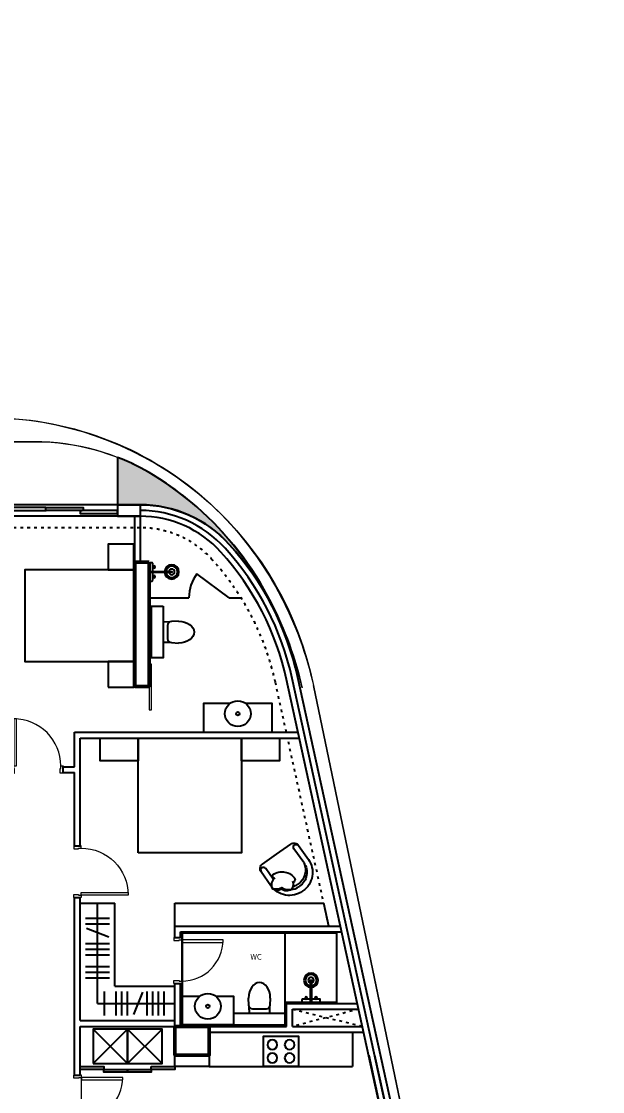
# Model space of a CAD drawing. Header units: millimetres. Extents: x -361681467 to 361175952, y -1292982 to 1550216.
# Drawn here: x -14741 to -4602, y 16833 to 35502 of the extents above; entities that cross this region are included whole.
import ezdxf

# ---------------------------------------------------------------- set-up
doc = ezdxf.new("R2010")
doc.units = ezdxf.units.MM
doc.header["$MEASUREMENT"] = 0
doc.linetypes.add('ACAD_ISO03W100', pattern=[30, 12, -18])
for name, color, linetype, lineweight in [('00_duong_QH', 7, 'Continuous', 9), ('A-DOOR', 1, 'Continuous', 9), ('AUDIT_I_220808132811-11', 7, 'Continuous', 9), ('KT-Net cot vach', 2, 'Continuous', 50)]:
    doc.layers.add(name, color=color, linetype=linetype, lineweight=lineweight)
for name, color, linetype in [('1VinaPVC-Text', 9, 'Continuous'), ('220403_HDN_Penthouse Plan$0$220207_HDN_HBA_PH_PM$0$A-_FURT-LOOSE_E_N', 8, 'Continuous'), ('220403_HDN_Penthouse Plan$0$220207_HDN_HBA_PH_PM$0$FURN', 8, 'Continuous'), ('A-_FURN----_E-_N', 251, 'Continuous'), ('A-_SANIEQPT_E-_N', 251, 'Continuous'), ('A-FURNITURE', 251, 'Continuous'), ('A-LANDSCAPE', 113, 'Continuous'), ('A-WALL-FNSH', 11, 'Continuous'), ('A-WINDOW', 60, 'Continuous'), ('IDEA - dim', 251, 'Continuous'), ('KC-Betong', 6, 'Continuous'), ('KT-Net manh', 139, 'Continuous')]:
    doc.layers.add(name, color=color, linetype=linetype)
doc.styles.add('Tahoma', font='tahoma.ttf')

# ---------------------------------------------------------------- blocks, each defined once
blk = doc.blocks.new('d900n')
for points in [[(20, -50), (20, -40), (65, -40), (65, 0), (-65, 0), (-65, -50)], [(885, -40), (65, -40), (65, -85), (885, -85)], [(20, -850), (20, -860), (65, -860), (65, -900), (-65, -900), (-65, -850)]]:
    blk.add_lwpolyline(points, close=True)
blk.add_arc((65, -40), 820, 270, 0)
blk = doc.blocks.new('d800')
blk.add_line((760, 70), (40, 70))
for points in [[(40, 790), (40, 70), (85, 70), (85, 790)], [(50, 25), (40, 25), (40, 70), (0, 70), (0, -70), (50, -70)], [(750, 25), (760, 25), (760, 70), (800, 70), (800, -70), (750, -70)]]:
    blk.add_lwpolyline(points, close=True)
blk.add_arc((40, 70), 720, 0, 90)
blk = doc.blocks.new('220126_HDN_HBA typical plan$0$210902_YS plan 330pm ver13$0$TOTO-WC-CW822J')
at = {"color": 0}
blk.add_lwpolyline([(-177.2072506700642, -119.1915361834399), (-175, 0), (175, 0), (177.2072506700642, -119.1915361836145)], dxfattribs=at)
blk.add_lwpolyline([(-190, -270), (-183.3947591906181, -144.5004246227618, -0.3908696114996718), (-115.4352058441145, -78.20653349565691), (-27.76706723973621, -75.77130742336158, -0.01388621073825284), (27.76706724101678, -75.77130742336158), (115.4352058439981, -78.20653349565691, -0.3908696114996718), (183.3947591905016, -144.5004246227618), (190, -270)], format="xyb", dxfattribs=at)
blk.add_ellipse((0, -270), major_axis=(0, -270), ratio=0.7037037037037037, start_param=4.71238898038469, end_param=7.853981633974483, dxfattribs=at)
blk = doc.blocks.new('A$C2A980E36')
at = {"ltscale": 0.5}
blk.add_lwpolyline([(-10, 0), (10, 0), (10, 400), (-10, 400)], close=True, dxfattribs=at)
blk.add_lwpolyline([(160, 60), (160, 30, -0.4142135623730916), (150, 20), (-150, 20, -0.4142135623730987), (-160, 30), (-160, 60.00000000000728, -0.414213562373095), (-150, 70.00000000000728), (150, 70, -0.4142135623730915)], format="xyb", close=True, dxfattribs=at)
for centre, radius in [((0, 400), 125), ((0, 400), 100), ((0, 400), 50), ((-85, 90.00000000000728), 20), ((85, 90), 20)]:
    blk.add_circle(centre, radius, dxfattribs=at)
blk = doc.blocks.new('*U112')
at = {"ltscale": 5}
blk.add_lwpolyline([(305, -530), (305, -1.13686837721616e-13), (-305, 0), (-305, -530)], close=True, dxfattribs=at)
for centre in [(-150, -150), (150, -150.0000000000001), (-150, -380), (150, -380)]:
    blk.add_circle(centre, 85, dxfattribs=at)
blk = doc.blocks.new('single sofa')
at = {"extrusion": (-2.100269637167507e-07, -3.287826411742076e-06, 0.999999999994573)}
for points, elevation in [([(-7625.145270933302, 20541.93557077794), (-7344.614769686743, 20432.18629855082, -0.4142135630271021), (-7288.620924125385, 20304.22571708282), (-7396.571027978765, 20028.29407656956, -0.4142135623801719), (-7908.413353818582, 19804.31869423771), (-7913.012214489976, 19806.11786262969), (-7917.611075159638, 19807.91703102638, -0.4142135623801719), (-8141.586457494162, 20319.75935686162), (-8033.636353738439, 20595.69099741649, -0.4142135630271021), (-7905.675772300436, 20651.68484301657), (-7625.145271038265, 20541.93557082206)], -0.8177520698069547), ([(-8024.38317559846, 20348.2564312287), (-7941.659140221833, 20559.70762947591, 0.414213562373095), (-7969.65606301582, 20623.68792021188), (-7969.65606301582, 20623.68792021188, 0.4142135623730951), (-8033.636353738439, 20595.69099741649)], -0.8177520698069767), ([(-7990.144364664964, 20340.64466218054, 0.3567723648219203), (-8167.27045049473, 20276.27856545609, 0.2495420503229878), (-8085.241657038954, 20134.03882907713, -9.616880347716284)], -0.8177520698069984), ([(-8014.420319833548, 20346.90879215772, -0.1655406298837506), (-7962.198287505843, 20396.54230788635, -0.4259891687143785), (-7806.985765146933, 20032.04397341271, -0.1215233233290522), (-7882.502889896998, 20019.71759576644, 7.115464291357926)], -0.8177520698069399), ([(-7488.550022968249, 20064.27289081796), (-7380.598137651943, 20340.20908502114, -0.414213562373095), (-7316.617846912706, 20368.20600783738), (-7316.617846912706, 20368.20600783738, -0.4142135623730951), (-7288.620924125385, 20304.22571708282)], -0.8177520698069484), ([(-8167.27045049473, 20276.27856545609, 0.1477298758543702), (-8063.779463719255, 20144.65795343888, 0.2133427585932454), (-7990.531211584261, 19982.34029255734, 0.1786618101816585)], -0.817752069806963), ([(-8084.812851978232, 20145.62351894347, 0.30666349490175), (-7990.531211584261, 19982.34029255734, 0.3063299663357472), (-7861.757522618022, 20047.39627227445, -0.8728471598091936)], -0.8177520698069349), ([(-8004.357115448179, 19989.87304713369, 0.1305914894705199), (-7881.627707253971, 19899.89424444151), (-7877.028846585168, 19898.09507604781)], -0.8177520698069497), ([(-7938.167230734168, 19986.4670545497, 0.07238423636161047), (-7863.636023287037, 19945.88285120591), (-7859.037162611321, 19944.08368283313)], -0.8177520698069487), ([(-7488.548241434573, 20064.27744449666, -0.4142135623801858), (-7872.429985919552, 19896.29590765646), (-7877.028846585168, 19898.09507604781)], -0.8177520698069497), ([(-7488.548241435912, 20064.27744448136, -0.3727189106391239), (-7854.43830194649, 19942.28451444487), (-7859.037162611321, 19944.08368283313)], -0.8177520698069487)]:
    blk.add_lwpolyline(points, format="xyb", dxfattribs=dict(at, elevation=elevation))
blk = doc.blocks.new('PH4 0923')
at = {"layer": 'A-LANDSCAPE'}
h = blk.add_hatch(dxfattribs=at)
h.set_pattern_fill('GRASS', color=256, scale=200.0000000000002)
h.set_pattern_definition([(90, (0, 0), (-141.4213562000001, 141.4213562000001), [37.50000000000004, -245.3427126000003]), (45, (0, 0), (-141.4213562373097, 141.4213562373097), [37.50000000000004, -162.5000000000002]), (135, (0, 0), (-141.4213562373097, -141.4213562373097), [37.50000000000004, -162.5000000000002])])
edge = h.paths.add_edge_path()
edge.add_line((1854358.405674173, -1662271.718767551), (1854358.405674173, -1663097.072497001))
edge.add_line((1854358.405674173, -1663097.072497001), (1854758.405674173, -1663097.072497001))
edge.add_line((1854758.405674173, -1663097.072497001), (1854758.405674173, -1663097.086752728))
edge.add_arc((1854750.668750311, -1665197.072500301), 2100.00000000001, 42.15333742848941, 89.78890757784609, ccw=False)
edge.add_arc((1852548.855061973, -1667190.290120593), 5070.000000000421, 12.354354989499825, 42.153337428493614, ccw=False)
edge.add_line((1857501.449267245, -1666105.527179715), (1857462.409291748, -1665927.286248784))
edge.add_arc((1852089.227210577, -1667317.026244039), 5549.996660524028, 14.50140551149391, 58.58124038395561)
edge.add_arc((1853018.885471835, -1665760.644374247), 3737.233771324261, 58.30569499089547, 68.99646272414854)
h.paths.add_polyline_path([(1847772.643980548, -1661997.072186524), (1849297.972028261, -1661997.072186524), (1849297.972028261, -1663097.072500295), (1847772.643980548, -1663097.072500295)])
h.paths.add_polyline_path([(1850108.022431417, -1682196.892258857), (1848608.022431417, -1682196.892258857), (1848608.065826299, -1683697.258899432), (1852008.065826299, -1683697.258899432), (1852008.065826298, -1681397.072500294), (1850208.022431417, -1681397.072500294), (1850208.022431417, -1681996.892258857), (1850508.462190233, -1681996.892258857), (1850509.943820693, -1682596.76618303), (1850108.022431417, -1682596.76618303)])
at = {"layer": '220403_HDN_Penthouse Plan$0$220207_HDN_HBA_PH_PM$0$FURN'}
for p, q in [((1853934.088256716, -1672247.07253925, -3.753440405698781), (1854534.088256718, -1672847.072500292, -3.75344040569878)), ((1854534.088292858, -1672247.072539252, -3.75344040569878), (1853934.088256713, -1672847.072539251, -3.753440405698781)), ((1854534.088292862, -1672247.072539243, -3.753440405698781), (1855134.088292863, -1672847.072500286, -3.75344040569878)), ((1855134.088329003, -1672247.072539245, -3.75344040569878), (1854534.088292858, -1672847.072539244, -3.753440405698781))]:
    blk.add_line(p, q, dxfattribs=at)
for points, elevation in [([(1853934.088256712, -1672847.072539251), (1854534.088256718, -1672847.072539251), (1854534.088256711, -1672247.072539252), (1853934.088256712, -1672247.07253925)], -3.753440405698781), ([(1854534.088292858, -1672847.072500292), (1855134.088292863, -1672847.072500293), (1855134.088292856, -1672247.072500293), (1854534.088292858, -1672247.072500291)], -3.75344040569878)]:
    blk.add_lwpolyline(points, close=True, dxfattribs=dict(at, elevation=elevation))
at = {"layer": 'A-_FURN----_E-_N', "linetype": 'Continuous', "elevation": -0.617812676204967}
for points in [[(1853708.084659552, -1672897.072539252), (1854120.569102518, -1672897.072539252), (1854120.569102518, -1672947.072539252), (1853708.084659552, -1672947.072539252)], [(1854120.569102518, -1672947.072539252), (1854533.053545484, -1672947.072539252), (1854533.053545484, -1672997.072539252), (1854120.569102518, -1672997.072539252)], [(1854533.053545484, -1672947.072539252), (1854945.53798845, -1672947.072539252), (1854945.53798845, -1672997.072539252), (1854533.053545484, -1672997.072539252)], [(1854945.53798845, -1672897.072539252), (1855358.022431417, -1672897.072539252), (1855358.022431417, -1672947.072539252), (1854945.53798845, -1672947.072539252)]]:
    blk.add_lwpolyline(points, close=True, dxfattribs=at)
at = {"layer": 'A-DOOR', "linetype": 'Continuous', "elevation": -0.617812676204967}
blk.add_lwpolyline([(1854907.965911001, -1665877.08662904), (1854907.965911001, -1666677.08662904), (1854947.965911001, -1666677.08662904), (1854947.965911001, -1665877.08662904)], close=True, dxfattribs=at)
at = {"layer": 'A-FURNITURE'}
for p, q in [((1853798.584659665, -1670306.413296738, -0.6178126758698727), (1854217.584659665, -1670306.413296501, -0.6178126758698727)), ((1853798.584659721, -1670406.413296738, -0.6178126758698727), (1854217.584659721, -1670406.413296501, -0.6178126758698727)), ((1853813.157027001, -1670482.644370855, -0.6178126758698727), (1854203.012292589, -1670636.18222252, -0.6178126758698727)), ((1853798.584659916, -1670749.413296738, -0.6178126758698727), (1854217.584659916, -1670749.413296501, -0.6178126758698727)), ((1853798.584659972, -1670849.413296738, -0.6178126758698727), (1854217.584659972, -1670849.413296501, -0.6178126758698727)), ((1853798.584660029, -1670949.413296738, -0.6178126758698727), (1854217.584660029, -1670949.413296501, -0.6178126758698727)), ((1853798.584660142, -1671149.413296738, -0.6178126758698727), (1854217.584660142, -1671149.413296501, -0.6178126758698727)), ((1853798.584660199, -1671249.413296738, -0.6178126758698727), (1854217.584660199, -1671249.413296501, -0.6178126758698727)), ((1853798.584660255, -1671349.413296738, -0.6178126758698727), (1854217.584660255, -1671349.413296501, -0.6178126758698727)), ((1854125.022431406, -1671587.57250077, -0.617812676204967), (1854125.022431564, -1672006.57250077, -0.617812676204967)), ((1854325.022431406, -1671587.572500695, -0.617812676204967), (1854325.022431564, -1672006.572500695, -0.617812676204967)), ((1854425.022431406, -1671587.572500657, -0.617812676204967), (1854425.022431564, -1672006.572500658, -0.617812676204967)), ((1854525.022431406, -1671587.57250062, -0.617812676204967), (1854525.022431564, -1672006.57250062, -0.617812676204967)), ((1854791.791357286, -1671602.144867756, -0.617812676204967), (1854638.253505547, -1671992.000133314, -0.617812676204967)), ((1854868.022431406, -1671587.572500491, -0.617812676204967), (1854868.022431564, -1672006.572500491, -0.617812676204967)), ((1854968.022431406, -1671587.572500453, -0.617812676204967), (1854968.022431564, -1672006.572500453, -0.617812676204967)), ((1855068.022431406, -1671587.572500416, -0.617812676204967), (1855068.022431564, -1672006.572500416, -0.617812676204967)), ((1855168.022431406, -1671587.572500378, -0.617812676204967), (1855168.022431564, -1672006.572500378, -0.617812676204967))]:
    blk.add_line(p, q, dxfattribs=at)
at = {"layer": 'A-LANDSCAPE'}
blk.add_lwpolyline([(1854358.405674173, -1662271.718767551), (1854358.405674173, -1663097.072497001), (1854758.405674173, -1663097.072497001), (1854758.405674173, -1663097.086752728, -0.2108951542942571), (1856307.506711763, -1663787.726708175, -0.1307602935007463), (1857501.449267245, -1666105.527179715), (1857462.409291748, -1665927.286248784, 0.1947418407554026), (1854982.379813834, -1662580.769183226, 0.04668113793085511)], format="xyb", close=True, dxfattribs=at)
at = {"layer": 'A-WALL-FNSH'}
for p, q in [((1853608.084659552, -1667666.866165661, -0.617812676204967), (1853608.084659552, -1667066.866165661, -0.617812676204967)), ((1853608.084659552, -1667066.866165661, -0.617812676204967), (1857507.269430251, -1667066.866165661, -0.617812676204967)), ((1853708.084659552, -1669047.072500294, -0.617812676204967), (1853708.084659552, -1667166.866165661, -0.617812676204967)), ((1853708.084659552, -1667166.866165661, -0.617812676204967), (1857529.172354171, -1667166.866165661, -0.617812676204967)), ((1853408.084659552, -1667666.866165661, -0.617812676204967), (1853608.084659552, -1667666.866165661, -0.617812676204967)), ((1853408.084659552, -1667766.866165661, -0.617812676204967), (1853408.084659552, -1667666.866165661, -0.617812676204967)), ((1853408.084659552, -1667766.866165661, -0.617812676204967), (1853608.084659552, -1667766.866165661, -0.617812676204967)), ((1853608.084659552, -1669047.072500294, -0.617812676204967), (1853608.084659552, -1667766.866165661, -0.617812676204967)), ((1853608.084659552, -1669047.072500294, -0.617812676204967), (1853708.084659552, -1669047.072500294, -0.617812676204967)), ((1853608.084659552, -1673047.074346155, -0.617812676204967), (1853608.084659552, -1669947.072500294, -0.617812676204967)), ((1853608.084659552, -1669947.072500294, -0.617812676204967), (1853708.084659552, -1669947.072500294, -0.617812676204967)), ((1853708.084659552, -1672097.072500294, -0.617812676204967), (1853708.084659552, -1669947.072500294, -0.617812676204967)), ((1855358.022431417, -1670447.072500294, -0.617812676204967), (1858247.633452085, -1670447.072500294, -0.617812676204967)), ((1855358.022431417, -1670647.072500294, -0.617812676204967), (1855358.022431417, -1670447.072500294, -0.617812676204967)), ((1855358.022431417, -1670647.072500294, -0.617812676204967), (1855458.022431417, -1670647.072500294, -0.617812676204967)), ((1855458.022431417, -1670547.072500294, -0.617812676204967), (1858269.536376006, -1670547.072500294, -0.617812676204967)), ((1855458.022431417, -1670647.072500294, -0.617812676204967), (1855458.022431417, -1670547.072500294, -0.617812676204967)), ((1855358.022431417, -1672197.072500294, -0.617812676204967), (1855358.022431417, -1671447.072500294, -0.617812676204967)), ((1855358.022431417, -1671447.072500294, -0.617812676204967), (1855458.022431417, -1671447.072500294, -0.617812676204967)), ((1855458.022431417, -1672197.072500294, -0.617812676204967), (1855458.022431417, -1671447.072500294, -0.617812676204967)), ((1857308.022431417, -1671797.072500294, -0.617812676204967), (1858543.322925014, -1671797.072500294, -0.617812676204967)), ((1857308.022431417, -1672197.072500294, -0.617812676204967), (1857308.022431417, -1671797.072500294, -0.617812676204967)), ((1857408.022431417, -1671897.072500294, -0.617812676204967), (1858565.225848934, -1671897.072500294, -0.617812676204967)), ((1857408.022431417, -1672197.072500294, -0.617812676204967), (1857408.022431417, -1671897.072500294, -0.617812676204967)), ((1853708.084659552, -1672097.072500294, -0.617812676204967), (1855358.022431417, -1672097.072500294, -0.617812676204967)), ((1853708.084659552, -1673047.070654433, -0.617812676204967), (1853708.084659552, -1672197.072500294, -0.617812676204967)), ((1853708.084659552, -1672197.072500294, -0.617812676204967), (1855358.022431417, -1672197.072500294, -0.617812676204967)), ((1855958.022431417, -1672197.072500294, -0.617812676204967), (1857308.022431417, -1672197.072500294, -0.617812676204967)), ((1857408.022431417, -1672197.072500294, -0.617812676204967), (1858630.934620696, -1672197.072500294, -0.617812676204967)), ((1855958.022431417, -1672297.072500294, -0.617812676204967), (1858652.837544617, -1672297.072500294, -0.617812676204967))]:
    blk.add_line(p, q, dxfattribs=at)
at = {"layer": 'A-WALL-FNSH', "elevation": -0.617812676204967}
blk.add_lwpolyline([(1854358.405674173, -1663297.072497001), (1854758.405674173, -1663297.072497001), (1854758.405674173, -1663097.072497001), (1854358.405674173, -1663097.072497001)], close=True, dxfattribs=at)
for points in [[(1854658.405675082, -1664097.072454727), (1854658.405674173, -1663297.072500301)], [(1854758.405675082, -1664097.072454614), (1854758.405674173, -1663297.088252995)], [(1853608.084659552, -1673047.074346155), (1853708.084659552, -1673047.070654433)]]:
    blk.add_lwpolyline(points, dxfattribs=at)
at = {"layer": 'A-WINDOW', "elevation": -0.617812676204967}
for points in [[(1853108.185792587, -1663147.07249944), (1852458.075851794, -1663147.07249944), (1852458.075851794, -1663197.072499441), (1853108.185792587, -1663197.072499441)], [(1853108.185792587, -1663147.07249944), (1853758.29573338, -1663147.07249944), (1853758.29573338, -1663197.072499441), (1853108.185792587, -1663197.072499441)], [(1854358.405674173, -1663197.072500298), (1853708.29573338, -1663197.072500298), (1853708.29573338, -1663247.072500298), (1854358.405674173, -1663247.072500298)]]:
    blk.add_lwpolyline(points, close=True, dxfattribs=at)
at = {"layer": 'A-WINDOW'}
for p in [(1853108.185792587, -1663197.072498649, -0.617812676204967), (1853733.29573338, -1663197.072497825, -0.617812676204967), (1853733.29573338, -1663197.072499474, -0.617812676204967)]:
    blk.add_point(p, dxfattribs=at)
at = {"layer": 'IDEA - dim'}
for p, q in [((1854750.668750314, -1663097.072500301, -0.617812676204967), (1847758.022431417, -1663097.072500294, -0.617812676204967)), ((1854750.668750313, -1663297.072500301, -0.617812676204967), (1849958.022431417, -1663297.072500296, -0.617812676204967)), ((1856302.468361055, -1664718.83090125), (1855741.571169017, -1664300.029826796)), ((1859946.711599758, -1677269.618062624), (1857462.409291749, -1665927.286248787)), ((1859751.342992055, -1677312.409500134), (1857306.080659542, -1666148.318617225)), ((1859849.027295906, -1677291.013781379), (1857403.764963394, -1666126.92289847)), ((1853708.084659552, -1670047.072500294, -0.617812676204967), (1854308.084659552, -1670047.072500294, -0.617812676204967)), ((1854008.084659552, -1671797.072500294, -0.617812676204967), (1854008.084659552, -1670047.072500294, -0.617812676204967)), ((1854308.084659552, -1671497.072500294, -0.617812676204967), (1854308.084659552, -1670047.072500294, -0.617812676204967)), ((1855358.022431417, -1670047.072500294, -0.617812676204967), (1857955.280572698, -1670047.072500294, -0.617812676204967)), ((1855358.022431417, -1670447.072500294, -0.617812676204967), (1855358.022431417, -1670047.072500294, -0.617812676204967)), ((1858042.89226838, -1670447.072500294, -0.617812676204967), (1857955.280572698, -1670047.072500294, -0.617812676204967)), ((1857283.022431417, -1671772.072500294, -0.617812676204967), (1857283.022431417, -1670572.072500294, -0.617812676204967)), ((1854308.084659552, -1671497.072500294, -0.617812676204967), (1855358.022431417, -1671497.072500294, -0.617812676204967)), ((1854008.084659552, -1671797.072500294, -0.617812676204967), (1855358.022431417, -1671797.072500294, -0.617812676204967)), ((1858458.022431417, -1672297.072500294, -0.617812676204967), (1858458.022431417, -1672897.072500294, -0.617812676204967)), ((1855958.022431417, -1672897.072500294, -0.617812676204967), (1858458.022431417, -1672897.072500294, -0.617812676204967))]:
    blk.add_line(p, q, dxfattribs=at)
at = {"layer": 'IDEA - dim', "elevation": -0.617812676204967}
for points in [[(1854192.999136504, -1664231.866165661), (1854642.999136504, -1664231.866165661), (1854642.999136504, -1663781.866165661), (1854192.999136504, -1663781.866165661)], [(1854643.032362006, -1664231.866166888), (1852743.032363301, -1664231.79602416), (1852742.965912296, -1665831.796022934), (1854642.965911001, -1665831.866165661)], [(1855152.350881324, -1664868.927411009), (1855152.350881324, -1665768.920027564), (1854952.350881461, -1665768.912644119), (1854952.350881461, -1664868.920027564)], [(1854192.965911001, -1666281.866165661), (1854642.965911001, -1666281.866165661), (1854642.965911001, -1665831.866165661), (1854192.965911001, -1665831.866165661)], [(1854718.628506861, -1667166.866165661), (1854718.628506861, -1667566.866165661), (1854053.628506861, -1667566.866165661), (1854053.628506861, -1667166.866165661)], [(1854718.628506861, -1669166.866165661), (1854718.628506861, -1667166.866165661), (1856518.628506861, -1667166.866165661), (1856518.628506861, -1669166.866165661)], [(1857183.628506861, -1667166.866165661), (1857183.628506861, -1667566.866165661), (1856518.628506861, -1667566.866165661), (1856518.628506861, -1667166.866165661)], [(1855483.022431417, -1670572.072500294), (1855483.022431417, -1672172.072500294), (1857283.022431417, -1672172.072500294), (1857283.022431417, -1671772.072500294), (1858183.022431417, -1671772.072500294), (1858183.022431417, -1670572.072500294)], [(1857283.015047972, -1671972.07250043), (1856383.022431417, -1671972.07250043), (1856383.029814861, -1672172.072500294), (1857283.022431417, -1672172.072500294)], [(1855358.022431417, -1672696.892258861), (1855958.022431417, -1672696.892258861), (1855958.022431417, -1672897.072500294), (1855358.022431417, -1672897.072500294)]]:
    blk.add_lwpolyline(points, close=True, dxfattribs=at)
at = {"layer": 'IDEA - dim'}
for points in [[(1854922.965911002, -1664718.83090125), (1855602.468361055, -1664718.83090125)], [(1856302.468361055, -1664718.83090125), (1856511.277216051, -1664718.83090125)]]:
    blk.add_lwpolyline(points, dxfattribs=at)
at = {"layer": 'IDEA - dim', "elevation": -0.617812676204967}
for points in [[(1856314.029575068, -1666566.866165661), (1855855.450931305, -1666566.866165661), (1855855.450931305, -1667066.866165661), (1857055.450931305, -1667066.866165661), (1857055.450931305, -1666566.866165661), (1856596.872287543, -1666566.866165661)], [(1856074.447479376, -1671672.072500294), (1856383.029814861, -1671672.072500294), (1856383.029814861, -1672172.072500294), (1855483.022431417, -1672172.072500294), (1855483.022431417, -1671672.072500294), (1855791.604766902, -1671672.072500294)]]:
    blk.add_lwpolyline(points, dxfattribs=at)
at = {"layer": 'IDEA - dim'}
for centre, radius in [((1856455.450931305, -1666741.866165661, -0.617812676204967), 225), ((1856455.450931305, -1666741.866165661, -0.617812676204967), 30), ((1855933.026123139, -1671847.072500294, -0.617812676204967), 225), ((1855933.026123139, -1671847.072500294, -0.617812676204967), 30)]:
    blk.add_circle(centre, radius, dxfattribs=at)
for centre, radius, start, end in [((1854750.668750311, -1665197.072500301, -0.617812676204967), 2100, 42.15333742390823, 90), ((1854750.668750311, -1665197.072500301, -0.617812676204967), 2000, 42.15333742390823, 90), ((1854750.668750311, -1665197.072500301, -0.617812676204967), 1900, 42.15333742390823, 90), ((1852548.855061973, -1667190.290120593, -0.617812676204967), 5069.999999999993, 12.35435498524804, 42.15333742390823), ((1852548.855061973, -1667190.290120593, -0.617812676204967), 4869.999999999993, 12.35435498524804, 42.15333742390823), ((1852548.855061973, -1667190.290120593, -0.617812676204967), 4969.999999999993, 12.35435498524804, 42.15333742390823), ((1856302.468361055, -1664718.83090125, -0.617812676204967), 700, 143.2526708619729, 180)]:
    blk.add_arc(centre, radius, start, end, dxfattribs=at)
at = {"layer": 'KT-Net cot vach', "elevation": -0.617812676204967}
for points in [[(1854907.965911002, -1664097.0725003), (1854657.965911002, -1664097.0725003), (1854657.965911001, -1666266.866165661), (1854907.965911001, -1666266.866165661)], [(1855358.022431417, -1672197.072500294), (1855358.022431417, -1672696.892258861), (1855958.022431417, -1672696.892258861), (1855958.022431417, -1672197.072500294)]]:
    blk.add_lwpolyline(points, close=True, dxfattribs=at)
at = {"layer": 'KT-Net manh', "linetype": 'ACAD_ISO03W100', "ltscale": 4}
for p, q in [((1854750.668750313, -1663497.072500301, -0.617812676204967), (1851707.965911001, -1663497.072500298, -0.617812676204967)), ((1857302.528246545, -1667066.866165661, -0.617812676204967), (1857110.712051839, -1666191.110054735, -0.617812676204967)), ((1858042.89226838, -1670447.072500294, -0.617812676204967), (1857324.431170466, -1667166.866165661, -0.617812676204967)), ((1857408.022431417, -1671897.072500294, -0.617812676204967), (1858630.934620696, -1672197.072500294, -0.617812676204967)), ((1858565.225848934, -1671897.072500294, -0.617812676204967), (1857408.022431417, -1672197.072500294, -0.617812676204967))]:
    blk.add_line(p, q, dxfattribs=at)
for centre, radius, start, end in [((1854750.668750311, -1665197.072500301, -0.617812676204967), 1700, 42.15333742390823, 90), ((1852548.855061973, -1667190.290120593, -0.617812676204967), 4669.999999999993, 12.35435498524804, 42.15333742390823)]:
    blk.add_arc(centre, radius, start, end, dxfattribs=at)
at = {"layer": '220403_HDN_Penthouse Plan$0$220207_HDN_HBA_PH_PM$0$A-_FURT-LOOSE_E_N', "linetype": 'Continuous', "extrusion": (-8.958828799779498e-07, 3.170379741387248e-06, -0.9999999999945731), "zscale": -1.000000000000003, "rotation": 359.9999739967944}
blk.add_blockref('*U112', (-1857208.022190689, -1672367.07248857, -6.349747183733366), dxfattribs=at)
at = {"layer": 'A-_SANIEQPT_E-_N', "extrusion": (0, 0, -1), "zscale": -1, "rotation": 269.9978847988393}
blk.add_blockref('220126_HDN_HBA typical plan$0$210902_YS plan 330pm ver13$0$TOTO-WC-CW822J', (-1855152.350881324, -1665318.939962866, 0.617812676204967), dxfattribs=at)
at = {"layer": 'A-_SANIEQPT_E-_N', "extrusion": (0, 0, -1), "xscale": -1, "zscale": -1, "rotation": 180.0021152011607}
blk.add_blockref('220126_HDN_HBA typical plan$0$210902_YS plan 330pm ver13$0$TOTO-WC-CW822J', (-1856833.002496115, -1671972.07250043, 0.617812676204967), dxfattribs=at)
at = {"layer": 'A-DOOR', "linetype": 'Continuous', "extrusion": (0, 0, -1), "xscale": -1, "zscale": -1, "rotation": 269.9978847988547}
blk.add_blockref('d900n', (-1852508.084659552, -1667716.866165661, 0.617812676204967), dxfattribs=at)
at = {"layer": 'A-DOOR', "linetype": 'Continuous', "extrusion": (0, 0, -1), "zscale": -1, "rotation": 180.0021152011454}
blk.add_blockref('d900n', (-1853658.084659552, -1669947.072500294, 0.617812676204967), dxfattribs=at)
at = {"layer": 'A-DOOR', "linetype": 'Continuous', "rotation": 270.0021152011721}
for p in [(1855408.022431417, -1670647.072500294, -0.617812676204967), (1853658.084659552, -1673047.072500294, -0.617812676204967)]:
    blk.add_blockref('d800', p, dxfattribs=at)
at = {"layer": 'A-FURNITURE', "rotation": 56.52889507515231}
blk.add_blockref('single sofa', (1878473.298932248, -1674159.697013315, 0.7535298640615811), dxfattribs=at)
at = {"layer": 'IDEA - dim', "xscale": -1}
for p, rotation in [((1854902.965911015, -1664268.831639595, -0.617812676204967), 270.0021152011494), ((1857733.023169761, -1671792.07250028, -0.617812676204967), 0.002115201149432977)]:
    blk.add_blockref('A$C2A980E36', p, dxfattribs=dict(at, rotation=rotation))
at = {"layer": '1VinaPVC-Text', "style": 'Tahoma', "text_generation_flag": 6}
blk.add_text('WC', height=99.99999999999741, rotation=179.9978847995533, dxfattribs=at).set_placement((1856673.893897521, -1671033.832922342, -0.617812676204967))

msp = doc.modelspace()

# ---------------------------------------------------------------- linework, layer by layer
at = {"layer": '00_duong_QH', "color": 251, "extrusion": (7.52316384526264e-37, 3.294527862871538e-06, 0.9999999999945732)}
for points, elevation in [([(-73995.39994961256, 47058.39912733521), (-74402.85031464184, 48238.5992555581), (-74743.27577205049, 49264.16743229957, -0.5721348877573081), (-70356.26346844295, 55577.01043614443), (-70356.26346844295, 55577.01043614443), (-55283.65325072268, 51221.87530656639, -0.2600440029321422), (-52353.04460384184, 48619.04614140688), (-48213.03342542658, 36692.46096063076), (-46490.62358235056, 31673.68885131689, -0.0851587331875401), (-46189.25807155343, 29842.68546977269), (-46199.42555170925, 28170.41426537122), (-43263.54698853986, 28170.41426506586, -0.4853325089058095), (-42963.54698853986, 28570.41426537083), (-14846.43414015556, 28570.41426537095, -0.3325647711405137), (-9646.51669140393, 23917.11422955222), (-8080.393944520969, 16401.97386651483), (-8041.418037225027, 16200.17874522731), (-7198.610380573664, 12371.35466469704, -0.4743644406092647), (-12357.57336389693, 6070.414265494077), (-45142.51533986488, 6070.414265493844), (-57494.95486745657, 6070.414265493844, -0.3210444216618651), (-62697.36355624022, 9785.724047368063), (-71022.25303159328, 33863.92235340979, 0.4109426663344203), (-71669.20684105763, 34182.93354595041)], -0.6525742149244415), ([(-7408.824989462694, 12463.30275693762, -0.4623502306038264), (-12357.57336389693, 6470.41426549183), (-57540.77974365512, 6480.201532117098, -0.3200235889152288), (-62317.58650670433, 9911.412456892784), (-70644.2107183286, 33994.62816575568, 0.4141945204049854), (-71805.28692713054, 34559.15165555773)], -0.652574214939505), ([(-40163.54698853614, 28170.41426537331), (-14348.0601749965, 28166.72377102675, -0.1283826413766856), (-12439.25058787549, 27586.71682177264, -0.06649945757521528), (-11308.06471025618, 26672.29115607838, -0.1326112318915814), (-9841.742503943387, 23873.67597316787)], -0.6525742156149644)]:
    msp.add_lwpolyline(points, format="xyb", dxfattribs=dict(at, elevation=elevation))
at = {"layer": '00_duong_QH', "color": 251, "extrusion": (7.523163845262638e-37, 3.294527862871537e-06, 0.999999999994573), "elevation": -0.652574214939505}
msp.add_lwpolyline([(-7605.739037320057, 12428.30478904763, -0.4622607301357626), (-12359.00479405774, 6670.414580250224), (-57540.4090078914, 6680.201456503057, -0.3200302948884041), (-62128.4188948435, 9976.341768489812), (-70455.18956173136, 34059.98107203109, 0.4141945204049851), (-71870.62754418576, 34748.1770606303, 0.4141945204049851)], format="xyb", dxfattribs=at)
at = {"layer": 'AUDIT_I_220808132811-11', "elevation": 1.118653840330035e-10}
for points in [[(-75583.80455790597, 45106.94538376515), (-77998.68459392595, 52101.56739371823, 0.3643585262583712), (-82706.72153841567, 54156.43183834734), (-111642.433442103, 44174.19969281304, 0.4519047578513394), (-113858.8420609379, 38521.09209036868), (-105745.6164581256, 24907.26294026687, 0.3106788684848847), (-99582.60551057581, 22936.01019137065), (-77059.78657357226, 30727.35068784084, 0.2299220823866625), (-76774.92256070403, 31142.11707953032), (-76554.00107500915, 32158.79582633424, -0.2789899883790971), (-76095.1559487636, 32660.41716485852), (-71674.8481740304, 34181.01764491672, -0.4143403845293878), (-71022.2541133115, 33863.92266496111), (-62693.03775560134, 9773.209654329607, 0.3197537419032749), (-57494.95594917427, 6070.414576894196), (-12357.57444561596, 6070.414576894196, 0.4808685683322463), (-7217.0286998136, 12501.31484621731), (-7825.676696492286, 15196.44977959126), (-7870.942394847269, 15396.89038598386), (-9646.374019978568, 23916.51383658944)], [(-43313.5009211512, 28168.24370432976), (-43313.5009211512, 28268.24370432964, -0.4142135623730951), (-43013.5009211512, 28568.24370432964), (-14846.43522187372, 28570.41457689326, -0.1855237509881948), (-11162.02981669654, 26808.94743505528, -0.1326593833791216), (-9646.51777312177, 23917.11454104941, 0.1326593833791216)], [(-9841.743585662669, 23873.67628466466, 0.1326112318916029), (-11308.06579197478, 26672.2914675902, 0.06649945757597092), (-12439.25166959323, 27586.71713328946, 0.1376152775427903), (-14519.84697923993, 28170.41457682525), (-40163.54807025474, 28170.41457689341)]]:
    msp.add_lwpolyline(points, format="xyb", dxfattribs=at)
at = {"layer": 'KC-Betong'}
for p, q in [((-8681.211438659884, 17470.4142676681, 0.0001187239712642128), (-8286.9665800791, 15670.4145792721, 7.615053708241151e-05)), ((-8578.84093837693, 17470.41426766808, 4.277555337593253e-05), (-8184.596079796149, 15670.41457927208, 2.021191941312521e-07))]:
    msp.add_line(p, q, dxfattribs=at)

# ---------------------------------------------------------------- next in the draw order: block references
at = {"layer": 'A-WALL-FNSH'}
msp.add_blockref('PH4 0923', (-1867421.631483427, 1690167.486316516, 0.6177913296677964), dxfattribs=at)

doc.saveas('drawing.dxf')
